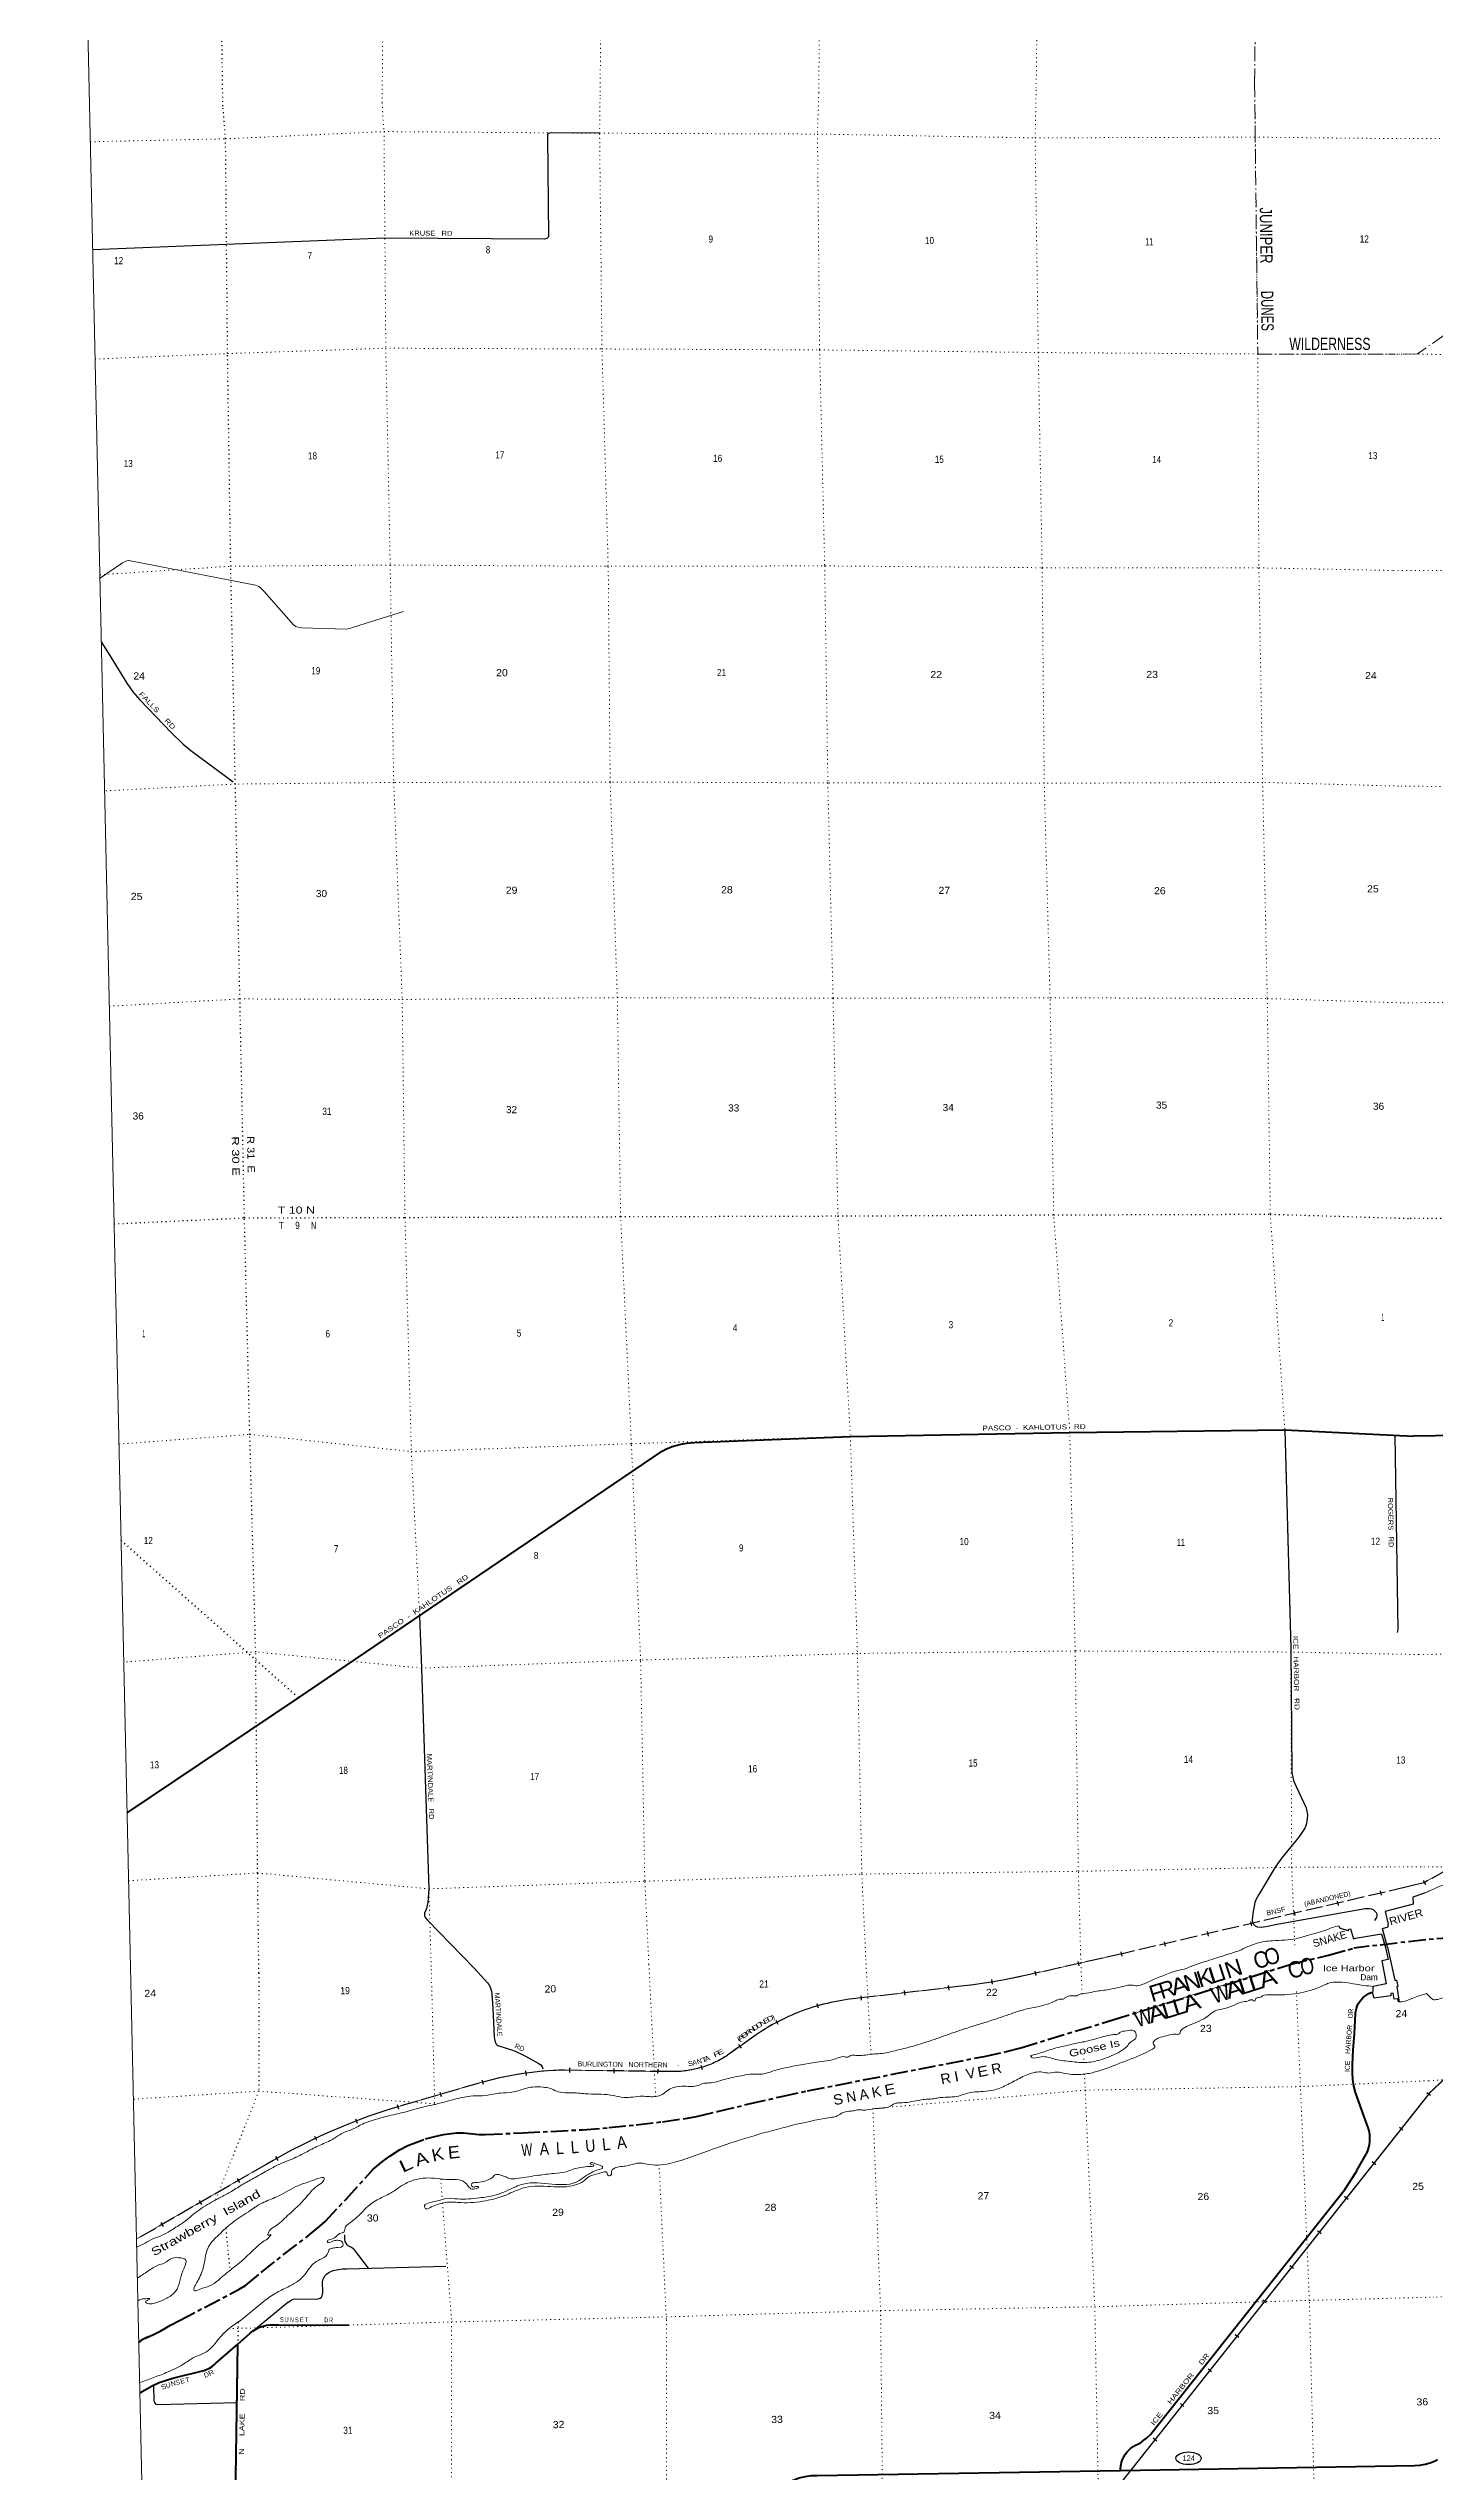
# Model space of a CAD drawing. Header units: feet. Extents: x 505285 to 763886, y -543582 to -353855.
# Drawn here: x 505285 to 539217, y -464358 to -405035 of the extents above; entities that cross this region are included whole.
import ezdxf
from ezdxf.enums import TextEntityAlignment as Align

# ---------------------------------------------------------------- set-up
doc = ezdxf.new("R2010")
doc.units = ezdxf.units.FT
doc.header["$LTSCALE"] = 70
for name, pattern in [('DOT_DASHED', [7.7, 5, -1.2, 0.3, -1.2]), ('DOTTED', [1.5, 0.3, -1.2]), ('LONG_DASH_SHORT_DASH', [9.9, 6, -1.2, 1.5, -1.2]), ('LONG_DASHED', [7.5, 6, -1.5])]:
    doc.linetypes.add(name, pattern=pattern)
for name, color, linetype, lineweight in [('11', 7, 'LONG_DASH_SHORT_DASH', 60), ('12', 7, 'Continuous', 13), ('17', 7, 'Continuous', 25), ('23', 7, 'Continuous', 70), ('26', 7, 'Continuous', 40), ('27', 7, 'Continuous', 13), ('29', 7, 'Continuous', 25), ('30', 7, 'Continuous', 13), ('34', 7, 'Continuous', 25), ('39', 7, 'Continuous', 13), ('4', 7, 'Continuous', 13), ('42', 7, 'Continuous', 25), ('44', 7, 'DOT_DASHED', 13), ('53', 7, 'DOTTED', 40), ('6', 7, 'DOTTED', 25), ('63', 7, 'Continuous', 25), ('7', 7, 'DOTTED', 13)]:
    doc.layers.add(name, color=color, linetype=linetype, lineweight=lineweight)
doc.layers.add('41', color=7, linetype='Continuous')

msp = doc.modelspace()

# ---------------------------------------------------------------- linework, layer by layer
at = {"layer": '11'}
msp.add_line((538994.39, -451337.7), (537245.03, -451542.89), dxfattribs=at)
for points in [[(540386.36, -451246.44), (538994.39, -451337.7)], [(507494.77, -461195.03), (507614.25, -461111.52), (507738.41, -461060.8), (507887.79, -460989.88), (508037.09, -460909.63), (508269.52, -460778.21), (508495.11, -460661.39), (509957.06, -459894.03), (510109.26, -459799.45), (510488.83, -459481.79), (511033.08, -459055.46), (511701.53, -458541.16), (511932.37, -458351.6), (512059.39, -458232.65), (512572.18, -457689.86), (513236.95, -456954.37), (513459.85, -456769.61), (513643.53, -456634.65), (513878.85, -456484.71), (514084.68, -456376.7), (514517.32, -456215.2), (514742.05, -456151.73), (514959.86, -456108.39), (515217.9, -456072.7), (515283.71, -456067.07), (515357.43, -456064.41), (515357.43, -456064.41), (515447.14, -456068.24), (515819.76, -456107.36), (515910.41, -456109.07), (515977.3, -456107.6), (516893.97, -456064.94), (518355.58, -455989.72), (519002.7, -455937.49), (519671.08, -455869.14), (520320.39, -455792.9), (520926.81, -455707.59), (521150.21, -455664.62), (521661.04, -455541.07), (522432.35, -455359.48), (523229.89, -455175.78), (523870.58, -455037.48), (528188.85, -454194.21), (528705.85, -454085), (529089.33, -453982.49), (531342.77, -453298.72), (533388.32, -452669.17), (535686.99, -451940.4), (536620.82, -451715.73), (537235.27, -451545.59)]]:
    msp.add_lwpolyline(points, dxfattribs=at)
for centre, radius, start, end in [((506276.42, -457655.5), 3699.9, 298.41592, 301.77017), ((507943.3, -461720.93), 691.2, 107.24292, 130.46011)]:
    msp.add_arc(centre, radius, start, end, dxfattribs=at)
at = {"layer": '12'}
msp.add_line((531940.37, -453116.13), (535300.6, -452053.49), dxfattribs=at)
at = {"layer": '17'}
msp.add_ellipse((533195.47, -464033.1), major_axis=(-309.24, 1), ratio=0.500121, dxfattribs=at)
at = {"layer": '23'}
for points in [[(509849.07, -466104.82), (509849.72, -466104.81), (515143.03, -465984.84), (521070.86, -465844.14), (521224.56, -465843.45), (521286.38, -465841.44), (521414.96, -465827.27), (521541.35, -465799.73), (521664.18, -465759.14), (521782.08, -465705.92), (521893.78, -465640.68), (523280.62, -464697.35), (523353.55, -464649.58), (523381.18, -464633.82), (523517.16, -464567.29), (523659.35, -464515.34), (523806.19, -464478.55), (523956.07, -464457.3), (524106.17, -464455), (531530.13, -464330.84)], [(531530.13, -464330.84), (538730.59, -464210.42), (538860.13, -464200.83), (538987.96, -464177.76), (539112.67, -464141.46), (539232.91, -464092.31), (539292.01, -464062.51)]]:
    msp.add_lwpolyline(points, dxfattribs=at)
at = {"layer": '26'}
for p, q in [((535552.07, -438853.03), (538705.98, -439006.07)), ((511409.39, -445416.43), (520307.95, -439376.67)), ((507209.87, -448229.77), (511409.39, -445416.43))]:
    msp.add_line(p, q, dxfattribs=at)
for points in [[(520307.95, -439376.67), (520401.65, -439324.26), (520551.9, -439265.8), (520672.93, -439228.21), (520810.65, -439194.8), (520910.82, -439178.1), (521090.11, -439161.71), (524922.79, -439016.31), (530286.13, -438915.88), (535552.07, -438853.03)], [(542478.22, -438949.81), (538705.98, -439006.07)], [(531530.13, -464330.84), (531531.83, -464311.6), (531541.55, -464201.92), (531542.08, -464198.6), (531556.87, -464130.37), (531578.71, -464064.06), (531607.36, -464000.39), (531642.51, -463940.07), (531683.78, -463883.75), (531730.7, -463832.05), (531782.77, -463785.54), (531839.42, -463744.73), (531900.02, -463710.07), (531954.61, -463688.32), (532006.64, -463660.99), (532021.3, -463651.42), (532046.22, -463635.15), (532071.3, -463615.58), (532162.86, -463544.14), (532269.28, -463441.5), (532325.05, -463378.07), (537018.44, -457456.22), (537289.01, -457040), (537304.76, -457014.92), (537318.55, -456990), (537573.25, -456529.8), (537602.31, -456447.81), (537622.63, -456363.23), (537634.01, -456276.99), (537636.31, -456190.04), (537629.5, -456103.32), (537613.67, -456017.78), (537588.98, -455934.37), (537582.63, -455917.04), (537518.33, -455738.13), (537278.53, -455075.91), (537237.58, -454921.27), (537213.02, -454763.2), (537205.12, -454603.42), (537205.97, -454556.77), (537211.63, -454393.02), (537225.53, -454045.08), (537258.04, -453634.41), (537285.5, -453146.83), (537292.63, -453085.48), (537306.13, -453025.22), (537325.86, -452966.7), (537351.59, -452910.57), (537383.06, -452857.43), (537419.9, -452807.87), (537461.72, -452762.43), (537508.07, -452721.61), (537558.42, -452685.86), (537612.24, -452655.57), (537668.93, -452631.08), (537707.13, -452618.36)], [(509920.3, -461235.3), (510226.27, -460966.43), (510228.58, -460964.46), (510299.34, -460910.51), (510375.36, -460864.24), (510455.79, -460826.18), (510539.77, -460796.73), (510626.36, -460776.22), (510714.62, -460764.88), (510906.19, -460762.84), (511035.24, -460772.81), (512641.21, -460766.23)], [(507522.42, -462429), (507827.64, -462257.76), (507997.67, -462181.85), (508356.82, -462063.07), (508360.87, -462061.97), (509085.53, -461880.83), (509157.03, -461855.58), (509225.5, -461823.01), (509290.18, -461783.45), (509350.38, -461737.35), (509386.72, -461704.18), (509920.3, -461235.3)], [(509849.07, -466104.82), (509848.95, -466094.64), (509919.88, -461263.48), (509920.3, -461235.3)]]:
    msp.add_lwpolyline(points, dxfattribs=at)
at = {"layer": '29'}
for p, q in [((514371.73, -443405.78), (514418.27, -444687.7)), ((513116.74, -459377.66), (512773.36, -458930.29)), ((512591.89, -459392.04), (515010.63, -459328.98)), ((511143.81, -460215.23), (510351.05, -460875.81)), ((507874.52, -462634.01), (507864.01, -462240.51)), ((507955.26, -462713.03), (509890.88, -462669.57))]:
    msp.add_line(p, q, dxfattribs=at)
for points in [[(518772.21, -407111.27), (517601.51, -407101.02), (517549.18, -407105.58), (517525.29, -407115.82), (517509.8, -407129.29), (517502.53, -407144.28), (517500.18, -407179.35), (517526.29, -409646.68), (517513.6, -409660.29), (517488.2, -409685.7), (517427.62, -409701.07), (513516.57, -409683.42), (506367.65, -409968.34)], [(506578.84, -419562.84), (506748.45, -419829.18), (507204.12, -420571.75), (507348.88, -420782.97), (507522.76, -420985.36), (508293.45, -421793.66), (508580.6, -422068.81), (508768.16, -422220.05), (509809.55, -422986.41)], [(535552.07, -438853.03), (535699.71, -444205.8), (535726.29, -447247.88), (535745.39, -447354.44), (535768.46, -447436.32), (535826.08, -447582.4), (536071.79, -448108.24), (536086.11, -448154.41), (536105.15, -448268.69), (536101.34, -448386.78), (536078.5, -448523.91), (536051.85, -448592.48), (536029.01, -448634.39), (535964.29, -448729.62), (535887.11, -448833.72), (535480.27, -449330.52), (535317.5, -449559.38), (534915.47, -450226.68), (534850.75, -450340.96), (534817.4, -450424.96), (534768.81, -450694.77), (534754.81, -450855.7), (534763.19, -450908.55), (534786.04, -450958.07), (534827.91, -450996.16), (534874.46, -451019.18), (534972.58, -451026.64), (535083.83, -451014.88), (535404.15, -450949.08), (537517.75, -450572.31), (537578.45, -450569.52), (537631.75, -450573.33), (537673.62, -450584.76), (537711.53, -450598.33), (537734.53, -450615.24), (537791.64, -450672.38), (537806.6, -450707.82), (537806.87, -450748.56), (537795.65, -450792.34), (537748.67, -450865.2)], [(538244.72, -438983.69), (538317.23, -443751.72), (538312.57, -443781.83), (538302.58, -443812.37)], [(514418.27, -444687.7), (514598.06, -450090.85), (514576.02, -450429.59), (514536.42, -450569.92), (514494.75, -450688.79), (514492.25, -450741.82), (514509.99, -450790.44), (514566.81, -450862.93), (515702.94, -452035.01)], [(515702.94, -452035.01), (516033.58, -452395.78), (516080.53, -452461.15), (516105.03, -452520.39), (516129.53, -452593.94), (516137.9, -452664.79), (516166.36, -453016.69), (516199.04, -453711.05), (516216.3, -453816.59), (516238.75, -453875.83), (516251, -453896.26), (516265.29, -453912.6), (516289.79, -453928.95), (516314.56, -453938.66), (516622.94, -454031.43), (516714.43, -454069.9), (516883.87, -454147.53), (516961.42, -454192.53)], [(516961.42, -454192.53), (517277.05, -454356.32), (517314.63, -454382.46), (517337.09, -454400.85), (517357.5, -454421.28), (517373.3, -454448.16), (517390.51, -454496)], [(512773.36, -458930.29), (512736.62, -458894.62), (512705.89, -458871.7), (512623.21, -458829.22), (512609.23, -458817.48), (512601.41, -458807.42), (512574.04, -458768.86), (512549.46, -458721.9), (512538.28, -458670.48), (512537.72, -458644.21), (512538.28, -458558.69)], [(511143.81, -460215.23), (511225.9, -460160.11), (511277.3, -460139.99), (511335.4, -460131.04), (511851.64, -460137.75), (511889.63, -460133.28), (511936.56, -460110.92), (511965.62, -460088.56), (511987.96, -460052.79), (512001.37, -459972.3), (511996.9, -459715.18), (512008.08, -459650.34), (512028.19, -459612.33), (512061.71, -459558.67), (512093, -459522.9), (512146.63, -459482.65), (512200.27, -459458.06), (512256.14, -459435.7), (512334.36, -459422.28), (512481.85, -459397.69), (512591.89, -459392.04)], [(507874.52, -462634.01), (507882.08, -462668.16), (507898.85, -462693.87), (507924.55, -462708.41), (507955.26, -462713.03)]]:
    msp.add_lwpolyline(points, dxfattribs=at)
at = {"layer": '34', "lineweight": 13}
for p, q in [((531553.79, -451684.29), (529232.15, -452207.04)), ((522607.12, -453664.47), (521908.75, -454165.5)), ((539074.46, -455109.66), (531493.54, -464679.65)), ((510632.4, -456828.35), (507436.45, -458672.78))]:
    msp.add_line(p, q, dxfattribs=at)
at = {"layer": '34'}
for p, q in [((539031.84, -455077.3), (539118.54, -455145.98)), ((538355.59, -455926.79), (538442.29, -455995.47)), ((537691.86, -456768.87), (537778.56, -456837.55)), ((537015.6, -457618.36), (537102.3, -457687.04)), ((536351.87, -458460.44), (536438.57, -458529.12)), ((535675.62, -459309.92), (535762.32, -459378.61)), ((535011.88, -460152.01), (535098.59, -460220.69)), ((534335.63, -461001.49), (534422.33, -461070.18)), ((533671.9, -461843.58), (533758.6, -461912.26)), ((532995.65, -462693.06), (533082.35, -462761.74)), ((532331.91, -463535.14), (532418.62, -463603.83))]:
    msp.add_line(p, q, dxfattribs=at)
at = {"layer": '34', "lineweight": 13}
for points in [[(539511.97, -449629.24), (538961.47, -449937.7)], [(545768.67, -451342.57), (544440.3, -452061.39), (544284.86, -452127.99), (544164.88, -452170.67), (544005.8, -452208.69), (543762.9, -452255.56), (542369.33, -452420.44), (542225.04, -452455.75), (542051.45, -452502.28), (541916.37, -452546.03), (541792.91, -452603.04), (541721.68, -452645.8), (541605.87, -452724.89), (539081.41, -455102.21)], [(527856.56, -452448.94), (527625.36, -452477.36), (525174.46, -452761.76), (525052.88, -452776.71)], [(516322.9, -454720.8), (515826.79, -454845.13), (513621.57, -455492.9)], [(520473.11, -454564.61), (520430.18, -454564.62), (517917.54, -454530.72)]]:
    msp.add_lwpolyline(points, dxfattribs=at)
at = {"layer": '34', "linetype": 'LONG_DASHED', "lineweight": 13}
msp.add_lwpolyline([(538960.66, -449940.64), (538739.93, -449993.01), (538516.92, -450045.37), (531608.2, -451672.61)], dxfattribs=at)
at = {"layer": '34'}
for points in [[(545770.62, -451346.18), (544442.09, -452065.08), (544286.36, -452131.81), (544166.05, -452174.61), (544006.67, -452212.7), (543763.53, -452259.61), (542370.06, -452424.48), (542226.06, -452459.72), (542052.61, -452506.21), (541917.87, -452549.86), (541794.83, -452606.67), (541723.89, -452649.25), (541608.45, -452728.09), (539084.22, -455105.19)], [(539082.42, -455101.39), (531494.39, -464680.35)]]:
    msp.add_lwpolyline(points, dxfattribs=at)
at = {"layer": '34', "lineweight": 13}
for centre, radius, start, end in [((525803.08, -436739.46), 15843.12, 277.44724, 282.49995), ((525554.96, -457972.82), 5220.31, 95.51915, 124.38054), ((520573.08, -452142.58), 2424.09, 267.63644, 303.43557), ((518024.22, -462209.65), 7679.68, 90.7959, 102.79919), ((518135.39, -469609.38), 14820.58, 107.73195, 120.41468)]:
    msp.add_arc(centre, radius, start, end, dxfattribs=at)
at = {"layer": '39'}
msp.add_lwpolyline([(506533, -418014.48), (507098.07, -417630.93), (507202.74, -417580.85), (507252.81, -417571.74), (507292.1, -417576.87), (510351.94, -418174.99), (510434.06, -418204.64), (510484.12, -418245.62), (510562.61, -418327.85), (511285.12, -419142.6), (511344.47, -419187.66), (511398.9, -419206.35), (511488.77, -419217.12), (512575.17, -419249.08), (512664.11, -419233.67), (512755.87, -419203.49), (513977.54, -418818.81)], dxfattribs=at)
for points in [[(545736.87, -444173.39), (545442.36, -445143.05), (545230.45, -445602.95), (545132.9, -445747.37), (545078.72, -445746.35), (545073.99, -445708.27), (545096.64, -445633.53), (545067.27, -445565.77), (544967.47, -445591.71), (544829.55, -445722.8), (544536.51, -446135.98), (544389.61, -446427.95), (544399.08, -446504.11), (544368.79, -446599.09), (544513.76, -446522.1), (544738.75, -446222.66), (544854.98, -446005.58), (544952.3, -445849.12), (545021.72, -445807.66), (545031.32, -445996.32), (544786.43, -446304.15), (544490.02, -446645.07), (544184.57, -447038.39), (544199.69, -447200.83), (544249.05, -447370.67), (544183.69, -447520.53), (544177.45, -448036.91), (544076.73, -448225.59), (543714.33, -448260.37), (543532.91, -448213.48), (543460.44, -448094.28), (543376.19, -448093.82), (543214.78, -448044.55), (543111.63, -447893.77), (542955.55, -447808.25), (542885.01, -447895.93), (542633.97, -448091.38), (542429.5, -448203.61), (542225.07, -448317.85), (542065.84, -448383.05), (541882.45, -448338.21), (541640.88, -448292.42), (541438.11, -448388.55), (541008.71, -448697.77), (540714.51, -448944.23), (540465.83, -449157.72), (540451.65, -449467.34), (540384.29, -449617.23), (540450.25, -449710.44), (540453.14, -449863.06), (540554.16, -449901.38), (540515.89, -449998.5), (540255.35, -450115.78), (539909.08, -450260.75), (539586.98, -450304.84), (539527.04, -450211.52), (539554.33, -450064.38), (539489.29, -450019.37), (539273.46, -450061.5), (539080.56, -450149.42), (538968, -450196.93)], [(534435.47, -451608.16), (534866.96, -451425.48), (535250.87, -451362.01), (535832.67, -451312.94), (536160.08, -451218.37), (536578.73, -451095.97), (536801.12, -451010.65), (536874.08, -450995.97)], [(544555.96, -451370.74), (544385.67, -451570.1), (544336.18, -451701.47), (544253.31, -451775.19), (544025.55, -451841.41), (543695.86, -451935.5), (543477.27, -452055.77), (543320.63, -452062.52), (543109.09, -452040.11), (542764.91, -452114.38), (542487.55, -452211.58), (542234.37, -452216), (541771.53, -452191.96), (541170.01, -452168.34), (540819.08, -452208.6), (540747.66, -452157.65), (540701.55, -452068.1), (540516.53, -452159.67), (540517.1, -452282.13), (540522.28, -452432.62), (540449.16, -452492.12), (540388.12, -452457.05), (540348.54, -452391.48), (540247.59, -452465.52), (540105.81, -452510.16), (539898.9, -452612.15), (539740.9, -452745.41), (539429.65, -452760.89), (539289.76, -452799.47), (539175.14, -452797.45), (539117.9, -452752.28), (539023.25, -452655.03)], [(533093.88, -452057.14), (533354.47, -451954.49), (533645.33, -451859.17), (533890.43, -451781.01), (534435.96, -451608)], [(507444.51, -458860.83), (507651.21, -458764.1), (507859.4, -458652.65), (508046.5, -458583.9), (508268.49, -458462.08), (508541.53, -458290.82), (508880.63, -458025.55), (509280.02, -457762.87), (509519.88, -457632.59), (509765.67, -457498.15), (510054.62, -457320.48), (510343.94, -457158.88), (510688.69, -456963.81), (510952.54, -456828.94), (511203.1, -456726.53), (511574.35, -456548.92), (511899.69, -456382.44), (512221.49, -456236.15), (512421.32, -456110.83), (512546.23, -456043.56), (512693.57, -455991.84), (512969.36, -455852.66), (513359.7, -455718.81), (513617.07, -455650.4), (514064.2, -455541.32), (514285.59, -455479.8), (514666.83, -455386.34), (514974.27, -455312.73), (515395.26, -455202.26), (515685.43, -455163.22), (515990.3, -455151.96), (516354.24, -455091.07), (516632.79, -455070.39), (516949.88, -454980.47), (517133.71, -454943.96), (517392.76, -454947.85), (517566.1, -454977.9), (517708.09, -455040.84), (518166.89, -455088.22), (518506.71, -455112.3), (518812, -455119.12), (519115.89, -455152.09), (519373.92, -455198.21), (519592.51, -455189), (519822.92, -455169.47), (520001.81, -455179.29), (520154.29, -455175.67), (520309.66, -455123.75), (520457.79, -455019.76), (520596.74, -454952.15), (520853.04, -454923.96), (521187.86, -454905.97), (521347.15, -454849.94), (521457.45, -454845.31), (521838.84, -454757.88), (522248.26, -454667.78), (522522.34, -454627.11), (522759.22, -454627.51), (523012.48, -454555.19), (523321.78, -454475.5), (524087.4, -454336.75), (524593.04, -454240.35), (524766.79, -454202.06), (524853.39, -454214.07), (524918.67, -454172.33), (525051.08, -454169.19), (525423.84, -454142.25), (525790.39, -454107.42), (525958.08, -454067.27), (526381.22, -453962.78), (526789.86, -453838.53), (527269.78, -453672.41), (527773.64, -453499.68), (528435.25, -453291.06), (528913.26, -453129), (529200.3, -453041.8), (529539.88, -452969.44), (529763.23, -452905.86), (529936.19, -452833.43), (530055.69, -452792.41), (530123.9, -452790.79), (530185.21, -452751.16), (530326.77, -452709.61), (530373.01, -452712.53), (530459.23, -452708.48), (530506.82, -452683.23), (530646.71, -452655.8), (530860.54, -452614.55), (531208.61, -452562.08), (531626.07, -452471.78), (531790.12, -452447.79), (531941.11, -452466.31), (532074.74, -452428.98), (532356.87, -452303.72), (532663.18, -452181.91), (532836.33, -452117.51), (533093.88, -452057.14)], [(537718.93, -452483.85), (537483.4, -452455.28), (537227.56, -452417.15), (536955.59, -452375.38), (536732.88, -452380.66), (536654.87, -452392.56), (536543.5, -452437.41), (535310.74, -452687.72), (535050.01, -452697.93), (535004.24, -452715.1), (534952.77, -452746.46), (534852.92, -452768.93), (534833.47, -452795.51), (534816.44, -452840.13), (534761.62, -452813.29), (534655.7, -452833.9), (534491.84, -452865.92), (534273.06, -452953.5), (534006.08, -453040.22), (533850.38, -453078.08), (533674.58, -453200.81), (533220.23, -453430.64), (533069.38, -453504.55), (533000.8, -453576.51), (532982.14, -453637.24), (532861.95, -453648.13), (532701.95, -453674.04), (532510.47, -453726.81), (532379.46, -453790.21), (532329.12, -453869.77), (532373.31, -453957.14), (532312.42, -454014.85), (532084.31, -454132.8), (531475.71, -454376.33), (530880.3, -454583.38), (530562.33, -454635.14), (530192.46, -454613.78), (529968.78, -454576.89), (529784.66, -454601.36), (529623.55, -454579.06), (529436.96, -454583.49), (529096.63, -454710.13), (528769.38, -454880.67), (528453.23, -455010.76), (528163.15, -455053.82), (527780.69, -455095.05), (527611.37, -455151.32), (527188.87, -455197.52), (527040.68, -455213.1), (526922.78, -455235.99), (526734.32, -455246.49), (526582.31, -455270.2), (526120.06, -455333.42), (526001.97, -455348.28), (525901.05, -455410.96), (525513.04, -455472.42), (525216.76, -455507.59), (525112.19, -455500.03), (525056.25, -455511.4), (524938.3, -455532.29), (524718.49, -455575.69), (524595.83, -455652.95), (524470.09, -455684.07), (523367.36, -455915.22), (521537.43, -456469.09), (520978.05, -456671.26), (520489.63, -456817.49), (520213.51, -456856.2), (519937.84, -456828.59), (519780.79, -456808.2), (519672.54, -456814.79), (519407.06, -456879.37), (519107.65, -456952.79), (519070.6, -456999.89), (519054.98, -457104.76), (518990.87, -457110.3), (518965.39, -457050.62), (518764.81, -457057.39), (518525.68, -457133.4), (518377.92, -457253.46), (518191.29, -457342.29), (516960.15, -457403.67), (516788.78, -457457.98), (516411.08, -457617.66), (515996.1, -457727.99), (515384.92, -457774.65), (515047.44, -457764.58), (514867.62, -457801), (514539.56, -457937.4)], [(539023.25, -452655.03), (538683.11, -452768.41), (538434.14, -452852.69), (538334.17, -452859.58)], [(529323.04, -454174.25), (529526.61, -454123.2), (529881.25, -454008.28), (530090.8, -453955.07), (530484.17, -453865.35), (530833.64, -453786.72), (531116.91, -453709.66), (531312.59, -453664.83), (531404.79, -453658.62), (531476.74, -453644.85), (531512.1, -453611.86), (531677.74, -453569.75), (531860.36, -453567.42), (531912.58, -453654.6), (531893.08, -453765.58), (531796.13, -453826.16), (531706.08, -453924.76), (531302.59, -454183.51), (531025.86, -454282.52), (530661.93, -454343.41), (530279.88, -454316.31), (529895.03, -454255.12), (529584.7, -454204.21), (529358.17, -454217.63), (529323.18, -454180.28)], [(507516.68, -462180.59), (507842.53, -462065.16), (508164.75, -461936.94), (508577.62, -461736.24), (508846.65, -461565.07), (509103.03, -461454.49), (509278.6, -461321.71), (509434.85, -461135.14), (509683.71, -460874.03), (509983.81, -460657.91), (510543.32, -460202.54), (510847.57, -459992.36), (511143.14, -459840.66), (511355.2, -459723.09), (511575.18, -459514.91), (511713.42, -459330.77), (511932.34, -459162.8), (512108.33, -459048.1), (512138.7, -458973.03), (512167.39, -458912.06), (512251.14, -458887.97), (512353.18, -458873.49), (512401.48, -458878.37), (512492.74, -458832), (512466.18, -458726.13), (512373.14, -458696.18), (512265.13, -458712.81), (512113.11, -458736.52), (512112.6, -458714.43), (512215.9, -458667.76), (512338.7, -458596.53), (512439.34, -458521.79), (512501.21, -458506.26), (512534.24, -458459.26), (512550.52, -458382.51), (512611.13, -458312.75), (512906.56, -458068.61), (513075.12, -457893.8), (513369.44, -457687.88), (513659.13, -457542.34), (514032.95, -457302.37), (514327.59, -457196.91), (514593.97, -457170.49), (514863.47, -457192.23), (515076.66, -457209.27), (515337.76, -457215.13), (515518.76, -457315.32), (515605.6, -457423.78), (515726.4, -457439), (515815.7, -457394.68), (515769.09, -457375.69), (515683.14, -457391.8), (515633.68, -457336.71), (515650.99, -457304.14), (515738.85, -457283.97), (515930.94, -457257.31), (516086.22, -457201.37), (516171.09, -457139.07), (516204.4, -457104.12), (516354.83, -457098.54), (516498.63, -457153.4), (516603.85, -457189.08), (516802.34, -457178.34), (517280.4, -457104.69), (517664.77, -457059.4), (517956.86, -457016.29), (518134.06, -456953.81), (518317.8, -456913.27), (518534.07, -456890.05), (518618.19, -456882.03), (518639.79, -456861.42), (518589.12, -456840.52), (518548.53, -456821.39), (518560.14, -456803.02), (518640.58, -456809.15), (518772.12, -456854.26), (518857.93, -456918.53), (518736.71, -456971.65), (518571.73, -457041.88), (518448.88, -457111.11), (518277.09, -457233.75), (516904.02, -457320.61), (516724.85, -457385.15), (516213.81, -457594.21), (515829.85, -457657.59), (515300.51, -457684.22), (515033.2, -457670.47), (514807.79, -457732.09), (514491.97, -457876.24), (514539.56, -457937.4)], [(508956.74, -459655.45), (509040.99, -459480.64), (509112.55, -459191.58), (509161.2, -458953.3), (509280.68, -458739.47), (509461.1, -458556.34), (509787.56, -458265.25), (510178.78, -457996.74), (510517.09, -457783.74), (510872.9, -457632.61), (511344.79, -457380.27), (511699.07, -457249.28), (511950.09, -457166.96), (512034.35, -457164.96), (512012.19, -457247.87), (511870.26, -457359.76), (511683.73, -457539.01), (511435.29, -457818.2), (511140.52, -458090.45), (510829.55, -458357.06), (510672.37, -458503.47), (510663.97, -458574), (510731.77, -458554.3), (510712.5, -458588.92), (510568.84, -458712.9), (510008.31, -459210.5), (509661.42, -459486), (509229.38, -459811.75), (508982.51, -459900), (508850.56, -459923.23), (508849.16, -459862.97), (508881.72, -459795.89), (508956.74, -459655.45)], [(507460.57, -459623.77), (507715.51, -459455.84), (507968.95, -459305.14), (508120.31, -459253.32), (508318.27, -459134.08), (508528.94, -459129.08), (508636.16, -459164.71), (508604.96, -459376.45), (508514.46, -459627.77), (508434.22, -459888.9), (508299.24, -460040.81), (508049.44, -460175.35), (507854.27, -460242.28), (507711.77, -460243.65), (507658.72, -460206.73), (507704.07, -460171.49), (507767.2, -460123.78), (507672.95, -460128.02), (507612.2, -460130.31)], [(507612.2, -460130.31), (507556.67, -460134.8), (507473.1, -460188.21)]]:
    msp.add_spline(points, degree=3, dxfattribs=at)
at = {"layer": '4'}
msp.add_lwpolyline([(505285.47, -360804.74), (536860.22, -360087.99), (568433.96, -359327.81), (600006.62, -358524.19), (631578.15, -357677.15), (663148.48, -356786.68), (694717.55, -355852.8), (726285.32, -354875.48), (757851.71, -353854.74), (763886.04, -536576.2), (732068.3, -537605.06), (700249.18, -538590.15), (668428.73, -539531.49), (636607.03, -540429.04), (604784.11, -541282.83), (572960.06, -542092.84), (541134.91, -542859.08), (509308.75, -543581.54)], close=True, dxfattribs=at)
msp.add_lwpolyline([(505285.47, -360804.74), (536860.22, -360087.99), (568433.96, -359327.81), (600006.62, -358524.19), (631578.15, -357677.15), (663148.48, -356786.68), (694717.55, -355852.8), (726285.32, -354875.48), (757851.71, -353854.74), (763886.04, -536576.2), (732068.3, -537605.06), (700249.18, -538590.15), (668428.73, -539531.49), (636607.03, -540429.04), (604784.11, -541282.83), (572960.06, -542092.84), (541134.91, -542859.08), (509308.75, -543581.54)], close=True, dxfattribs=at)
at = {"layer": '42'}
for points in [[(538968, -450196.93), (538685.32, -450293.52), (538695.5, -450463.39), (538011.79, -450646.97), (538079.4, -450953.71)], [(536874.08, -450995.97), (536901.24, -451055.76), (537109.88, -451108.15), (537117.33, -451081.88), (537161.06, -451073.02), (537229.91, -451318.98), (537279.42, -451303.42)], [(537279.42, -451303.42), (537918.43, -451190.5), (538015.64, -451524.91)], [(538065.95, -451523.73), (537943.46, -451065.28), (538086.1, -451021.55), (538079.4, -450953.71)], [(538015.64, -451524.91), (538078.72, -451818.86), (537923.78, -451853.63), (538033.89, -452414.16), (537714.92, -452483.94)], [(538065.95, -451523.73), (538247.33, -452329.31), (538284.12, -452326.57), (538321.66, -452484.22), (538291.63, -452491.73), (538353.85, -452862.56)], [(538334.17, -452859.58), (538317.22, -452788.28), (538232.67, -452794.79), (538208.49, -452645.04), (538150.54, -452656.46), (538151.36, -452713.48), (537737.52, -452764.74), (537707, -452660.97), (537715.56, -452547.62), (537714.92, -452483.94)]]:
    msp.add_lwpolyline(points, dxfattribs=at)
at = {"layer": '44'}
for points in [[(534812.76, -405874.89), (534852.41, -401886.66), (534843.34, -401287.75), (536487.54, -398155.86), (536625.01, -398065.71), (536901.77, -397510.3), (536938.43, -397477.07), (536973.29, -397451.15), (537439.97, -397173.94), (537512.43, -397050.59), (537641.16, -396798.09), (537716.47, -396698.2)], [(550690.14, -405500.21), (550700.74, -407055.27), (548058.58, -409708.61), (540282.73, -409848.57), (540295.23, -411240.67), (540016.12, -411577.11), (539898.58, -411751.32), (538796.27, -412515.2), (538086.46, -412517.74)], [(534812.76, -405874.89), (534890.28, -412515.89), (538086.46, -412517.74)]]:
    msp.add_lwpolyline(points, dxfattribs=at)
at = {"layer": '53'}
msp.add_line((507059.13, -441557.94), (511409.39, -445416.43), dxfattribs=at)
at = {"layer": '6'}
msp.add_line((509624.17, -458403.77), (509727.16, -459438.47), dxfattribs=at)
for points in [[(509555.92, -406448.29), (509488.77, -401862.82), (509352.53, -396452.93), (509274.31, -391140.53), (509171.52, -385804.4), (509089.47, -380504.09), (508997.11, -375189.88), (508937.41, -369901.3), (508903.32, -364578.26), (508923.95, -360724.38)], [(510436.63, -452152.25), (510406.48, -449703.73), (510358.59, -444291.2), (510214.66, -438964.89), (510083.23, -433664.47), (509972.57, -428305.38), (509859.91, -423044.82), (509747.78, -417711.88), (509670.09, -412502.93), (509621.4, -407247.21), (509555.92, -406448.29)], [(506892.45, -433809.7), (510083.23, -433664.47), (514012.89, -433653.32), (519291.62, -433635.04), (524612.29, -433617.99), (529894.85, -433591.6), (535197.56, -433574.88), (538581.36, -433677.86)], [(557939.65, -433451.34), (556409.63, -433481.17), (551110.12, -433584.54), (545796.72, -433696.19), (540531.16, -433686.44), (538581.36, -433677.86)], [(510436.63, -452152.25), (510435.22, -455044.74), (509368.42, -457717.51)], [(509929.6, -460705.2), (509849.72, -466104.81), (509879.81, -468671.37), (509891.7, -469686.06)]]:
    msp.add_lwpolyline(points, dxfattribs=at)
at = {"layer": '63'}
for p, q in [((537889.19, -450141.34), (537914.55, -450249)), ((538941.65, -449890.92), (538995.72, -449987.41)), ((535771.46, -450640.14), (535796.82, -450747.8)), ((536830.33, -450390.74), (536855.69, -450498.4)), ((532594.87, -451388.33), (532620.23, -451496)), ((533653.73, -451138.94), (533679.09, -451246.6)), ((534712.6, -450889.54), (534737.96, -450997.2)), ((530481.12, -451868.3), (530505.42, -451976.21)), ((531540.96, -451632.34), (531565.26, -451740.25)), ((526235.15, -452582.19), (526247.9, -452692.06)), ((527314.01, -452459.63), (527326.76, -452569.5)), ((528373.74, -452315.14), (528391.48, -452424.31)), ((529435.67, -452106.37), (529459.97, -452214.28)), ((524094.83, -452902.51), (524124.83, -453008.97)), ((525170.39, -452708.37), (525183.14, -452818.25)), ((523092.13, -453309.5), (523144.31, -453407.03)), ((522176.63, -453904.26), (522241.1, -453994.13)), ((515897.32, -454769.61), (515924.21, -454876.9)), ((516965.15, -454548.99), (516981.25, -454658.42)), ((518042.63, -454476.29), (518041.13, -454586.89)), ((519128.28, -454493.55), (519126.79, -454604.15)), ((520200.43, -454505.41), (520198.94, -454616.01)), ((521259.44, -454411.56), (521291.99, -454517.27)), ((513823.71, -455375.04), (513854.89, -455481.17)), ((514866.22, -455071.53), (514897.4, -455177.66)), ((511801.89, -456148.08), (511849.16, -456248.07)), ((512805.5, -455723.72), (512845.14, -455826.98)), ((510847.29, -456643.5), (510900.87, -456740.26)), ((509904.36, -457183.73), (509959.65, -457279.53)), ((508977.01, -457721.93), (509032.3, -457817.73)), ((508035.28, -458262.4), (508090.57, -458358.2))]:
    msp.add_line(p, q, dxfattribs=at)
at = {"layer": '63', "linetype": 'DOTTED', "lineweight": 13}
msp.add_line((530554.18, -451697.9), (530586.7, -452665.26), dxfattribs=at)
at = {"layer": '63', "linetype": 'LONG_DASHED'}
for points in [[(539514.08, -449632.76), (538963.47, -449941.28)], [(538961.61, -449944.63), (538740.87, -449997), (538517.86, -450049.36), (531607.02, -451673.72)], [(531606.05, -451673.66), (529232.38, -452208.12), (528961.33, -452266.58), (528690.46, -452318.52), (528418.58, -452365.82), (528144.44, -452410.36), (527870.49, -452448.38), (527856.69, -452450.04), (527625.49, -452478.46), (525174.59, -452762.86), (525053, -452777.81), (524974.91, -452785.64), (524884.57, -452796.86), (524794.38, -452809.23), (524704.21, -452823.49), (524614.21, -452838.91), (524524.96, -452856.34), (524435.86, -452874.94), (524347.22, -452895.12), (524258.6, -452917.17), (524170.87, -452940.53), (524082.85, -452965.33), (523996.02, -452991.85), (523908.92, -453019.83), (523823, -453049.52), (523737.24, -453080.39), (523652.35, -453112.53), (523567.51, -453146.56), (523483.82, -453182.31), (523400.74, -453218.93), (523317.67, -453257.42), (523235.92, -453296.91), (523154.62, -453337.99), (523074.08, -453381.09), (522994.54, -453424.75), (522915.47, -453470), (522837.14, -453517.27), (522759.83, -453565.12), (522683.41, -453614.23), (522607.74, -453665.38), (521909.37, -454166.41), (521881.05, -454184.98), (521845.17, -454207.29), (521808.83, -454229.33), (521772.27, -454250.64), (521735.25, -454271.2), (521698.02, -454291.02), (521660.33, -454310.34), (521622.42, -454329.17), (521584.06, -454347.01), (521545.48, -454364.34), (521506.45, -454380.93), (521467.19, -454397.03), (521427.72, -454412.15), (521388.05, -454426.78), (521348.15, -454440.67), (521307.8, -454453.8), (521267.48, -454466.22), (521226.69, -454478.12), (521185.95, -454489.07), (521144.74, -454499.5), (521103.57, -454508.97), (521062.19, -454517.94), (521020.83, -454526.19), (520979.01, -454533.68), (520937.23, -454540.21), (520895.48, -454546.26), (520853.26, -454551.55), (520811.33, -454556.13), (520769.17, -454559.97), (520726.82, -454562.84), (520684.74, -454565.22), (520642.44, -454566.88), (520599.93, -454567.55), (520557.69, -454567.76), (520515.48, -454567.22), (520473.09, -454565.72), (520430.17, -454565.73), (517917.54, -454531.83), (517783.2, -454534.45), (517649.66, -454540.15), (517516.15, -454548.15), (517381.9, -454557.7), (517248.45, -454570.3), (517115.8, -454585.2), (516982.41, -454601.65), (516849.83, -454621.14), (516718.05, -454642.94), (516585.53, -454667.06), (516454.58, -454693.45), (516323.95, -454721.31), (516323.45, -454721.8), (515827.07, -454846.2), (513621.89, -455493.96), (513375.33, -455574.35), (513131.98, -455659.94), (512889.98, -455749.77), (512647.47, -455842.87), (512408.18, -455941.17), (512171.66, -456043.24), (511934.62, -456148.6)], [(511934.62, -456148.6), (511700.81, -456259.15), (511469.76, -456373.48), (511238.66, -456492.5), (511011.72, -456614.85), (510785.69, -456740.02), (510632.95, -456829.31), (507439.72, -458672.16)]]:
    msp.add_lwpolyline(points, dxfattribs=at)
at = {"layer": '7'}
for p, q in [((538952.64, -449552.91), (540398.33, -449557.02)), ((519983.17, -451938.83), (520103.24, -454262.32)), ((525294.31, -451818.39), (525421.71, -454144.01)), ((514656.97, -452058.4), (514740.37, -455354.46)), ((530622.2, -453836.09), (530624.91, -453925.57)), ((530634.93, -454256.03), (530637.49, -454340.41)), ((520117.22, -454532.9), (520150.13, -455169.74)), ((514885.54, -457191.7), (514924.07, -457691.14)), ((530899.6, -460324.04), (531000.71, -465612.62))]:
    msp.add_line(p, q, dxfattribs=at)
for points in [[(513452.45, -406361.65), (513496.35, -401843.82), (513402.97, -396467.44), (513237.26, -391102.09), (513165.31, -385803.64), (513048.76, -380487.76), (512940.47, -375183.8), (512774.08, -369898.69), (512725.89, -364575.85), (512747.55, -360639.26)], [(518043.8, -360520.38), (518037.02, -364585.05), (518097.69, -369931.79), (518238.13, -375231.3), (518384.48, -380522.71), (518497.04, -385840.65), (518530.93, -391151.65), (518723.83, -396456.46), (518827.95, -401872.8), (518788.71, -406241.9)], [(524142.12, -406120.53), (524179.45, -401887.47), (524119.96, -396490.57), (523870.58, -391180.53), (523822.69, -385875.73), (523691.25, -380511.92), (523568.76, -375202.13), (523420.79, -369934.82), (523394.69, -364607.66), (523348.12, -360400.02)], [(528644.77, -360278.66), (528685.48, -364605.12), (528758.2, -369949.69), (528876.22, -375233.46), (529024.92, -380544.89), (529132.95, -385832.8), (529201.88, -391191.46), (529425.94, -396554.01), (529512.65, -401892.37), (529465.95, -405998.59)], [(534812.76, -405874.89), (534853.85, -401893.14), (534732.71, -396543.22), (534554.17, -391254.27), (534448.02, -385958.3), (534347.05, -380610.11), (534252.09, -375259.83), (534111.24, -369936.25), (533991.2, -364652.51), (533969.12, -360155.42)], [(519983.17, -451938.83), (519884.74, -449892.39), (519781.2, -444490.94), (519556.04, -439194.29), (519291.62, -433635.04), (519210.84, -428273.38), (519035.93, -422993.88), (518988.7, -417711.99), (518834.91, -412391.9), (518777.71, -407110.2), (518788.71, -406241.9)], [(524142.12, -406120.53), (524111.12, -407131.1), (524164.38, -412414.88), (524287.58, -417703.39), (524365.35, -423014.85), (524492.22, -428287.21), (524612.29, -433617.99), (524915.26, -439011.68), (525088.96, -444329.4), (525196.49, -449730.77), (525294.31, -451818.39)], [(530554.18, -451697.9), (530498.14, -449661.8), (530420.7, -444267.91), (530286.21, -438915.29), (529894.85, -433591.6), (529805.11, -428280.35), (529662.6, -423024.37), (529611.47, -417746.58), (529516.64, -412479.65), (529440.02, -407224.45), (529465.95, -405998.59)], [(534812.76, -405874.89), (534825.92, -407207.8), (534888.29, -412515.92), (534916.62, -417751.93), (535009.13, -423002.81), (535122.44, -428295.52), (535197.56, -433574.88), (535552.07, -438853.03), (535698.41, -444199.4), (535719.37, -449564.19), (535796.77, -451510.61)], [(513452.45, -406361.65), (513499.79, -407070.17), (513543.56, -412378.25), (513651.13, -417683.13), (513737.08, -423004.5), (513944.25, -428299.47), (514012.89, -433653.32), (514169.09, -439387.47), (514355.77, -443100.42)], [(537963.01, -407239.46), (540253.68, -407237.11), (545332.81, -407041.37), (550698.74, -407055.31), (556019.09, -406887.28), (561331.14, -406688.8), (566701.6, -406502.19), (569600.35, -406427.21)], [(506309.36, -407320.27), (509621.4, -407247.21), (513499.79, -407070.17), (518777.71, -407110.2), (524111.12, -407131.1), (529442.01, -407224.41), (534814.55, -407206.39), (537963.01, -407239.46)], [(538086.46, -412517.74), (540310.03, -412529.37), (545315.88, -412383.19), (550631.26, -412375.96), (555967.61, -412205.62), (561270.95, -412092.14), (566625.27, -411917.46), (569731.37, -411797.16)], [(506426.44, -412639.3), (509672.13, -412504.9), (513533.51, -412374.42), (518834.91, -412391.9), (524164.38, -412414.88), (529516.64, -412479.65), (534890.28, -412515.89), (538086.46, -412517.74)], [(538210.37, -417815.95), (540358.12, -417809.73), (545327.03, -417830.96), (550638.45, -417690.16), (555947.32, -417524.77), (561270.82, -417473.83), (566641, -417288.81), (567770.35, -417270.9)], [(506542.68, -417920.23), (509747.78, -417711.88), (513651.13, -417683.13), (518954.78, -417712.63), (524301.55, -417703.13), (529613.5, -417748.55), (534916.62, -417751.93), (538210.37, -417815.95)], [(563627.43, -422717.45), (561385.58, -422779.08), (556039.91, -422881.28), (550773.18, -423014.58), (545500.42, -423054.78), (540412.69, -423114.08), (538333.81, -423093.59)], [(538333.81, -423093.59), (535009.13, -423002.81), (529662.6, -423024.37), (524365.35, -423014.85), (519035.93, -422993.88), (513737.08, -423004.5), (509859.91, -423044.82), (506659.15, -423211.02)], [(506775.2, -428483.49), (509972.57, -428305.38), (513948.6, -428317.48), (519210.84, -428273.38), (524492.22, -428287.21), (529817, -428276.11), (535122.44, -428295.52), (538457.97, -428402.11)], [(538457.97, -428402.11), (540474.44, -428374.1), (545631.72, -428385.84), (550955.61, -428276.74), (556179.26, -428214.2), (561480.48, -428094.74), (562820.16, -428076.41)], [(507011.14, -439202.17), (510214.66, -438964.89), (514169.09, -439387.47), (519556.04, -439194.29), (524915.3, -439013.69), (530286.21, -438915.29), (535552.07, -438853.03), (538705.98, -439006.07)], [(549551.43, -438898.02), (545941.71, -439008.92), (540909.02, -438974.34), (538705.98, -439006.07)], [(514369.49, -443362.97), (514418.27, -444687.7), (514597.5, -450081.69), (514656.97, -452058.4)], [(538831.09, -444355.6), (535701.99, -444294.59), (530420.7, -444267.91), (525088.96, -444329.4), (519781.2, -444490.94), (514418.27, -444687.7), (510358.59, -444291.2), (507128.6, -444538.01)], [(538831.09, -444355.6), (541074.17, -444327.34), (545704.27, -444261.01)], [(507246.49, -449893.89), (510406.48, -449703.73), (514599.7, -450091.7), (519887.02, -449906.42), (525196.49, -449730.77), (530498.14, -449661.8), (535715.34, -449562.26), (538952.64, -449552.91)], [(536287.25, -465481.06), (536151.43, -460167.18), (535935.17, -454933.57), (535834.88, -452602.08)], [(539075.13, -454789.8), (541244.65, -454662.59), (546550.01, -454692.4), (551885.54, -454627.32), (557176.79, -454464.64), (562516.44, -454309.15), (567798.87, -454204.85), (570784.32, -454236.18)], [(539075.13, -454789.8), (535935.17, -454933.57), (530665.65, -455020.52), (525468.85, -455471.46)], [(530646.36, -454623.1), (530665.65, -455020.52), (530899.6, -460324.04)], [(514740.37, -455354.46), (510435.22, -455044.74), (507360.92, -455241.61)], [(525468.85, -455471.46), (525656.35, -460418.39), (525709.91, -465734.23)], [(520238.61, -456931.94), (520411.42, -460645.39), (520413.29, -465864.02), (520479.61, -469612.01)], [(514931.21, -457783.77), (515155.86, -460695.86), (515150.49, -465980.95), (515190.21, -469565.3)], [(570917.46, -459612.17), (567903.17, -459633.82), (562615.91, -459700.06), (557335.45, -459802.32), (552072.47, -459876.17), (546714.59, -459929.59), (541383.34, -460006.64), (539199.06, -460088.65)], [(509697.62, -460861.1), (515155.86, -460695.86), (520412.45, -460571.04), (525656.35, -460418.39), (530899.6, -460324.04), (536151.43, -460167.18), (539199.06, -460088.65)]]:
    msp.add_lwpolyline(points, dxfattribs=at)

# ---------------------------------------------------------------- texts
at = {"layer": '12'}
for s, rotation, width, p in [('K', 17.413, 1.05, (533467.68, -452513.05)), ('L', 17.62, 1.2, (533752.08, -452423.85)), ('N', 17.734, 1.1, (534152.04, -452296.5)), ('C', 17.689, 0.95, (534854.84, -452071.74)), ('O', 17.636, 0.9, (535120.81, -451986.92)), ('C', 17.058, 0.95, (535694.27, -452310.42)), ('O', 11.794, 0.8, (535976.77, -452214.24)), ('A', 16.99, 1.2, (532825.37, -452709.64)), ('N', 17.043, 1.05, (533146.57, -452611.5)), ('W', 17.734, 0.9, (533819.38, -452908.34)), ('A', 17.734, 1.2, (534163.28, -452798.36)), ('L', 17.734, 1.2, (534483.18, -452696.05)), ('L', 17.662, 1.2, (534737.08, -452614.85)), ('A', 17.636, 1.2, (534991.09, -452533.97)), ('W', 16.871, 0.85, (531938.64, -453487.51)), ('A', 16.922, 1.2, (532267.75, -453386.82)), ('L', 16.989, 1.15, (532609.58, -453289.06)), ('L', 16.989, 1.15, (532872.72, -453207.07)), ('A', 17.223, 1.2, (533119.45, -453129.18))]:
    msp.add_text(s, height=400, rotation=rotation, dxfattribs=dict(at, width=width)).set_placement(p)
for s, rotation, p in [('I', 17.734, (534006.14, -452343.16)), ('F', 16.871, (532303.24, -452868.37)), ('R', 16.94, (532540.25, -452796.49))]:
    msp.add_text(s, height=400, rotation=rotation, dxfattribs=at).set_placement(p)
at = {"layer": '17', "width": 0.8}
msp.add_text('124', height=140, dxfattribs=at).set_placement((533198.37, -464101.41), align=Align.CENTER)
at = {"layer": '27'}
for s, rotation, width, p in [('PASCO  -  KAHLOTUS   RD', 0.86, 1.25, (528149.05, -438872.99)), ('PASCO  -  KAHLOTUS   RD', 34.319, 1.3, (513404.07, -443966.85)), ('DR', 84.977, 0.85, (537212.64, -453263.56)), ('HARBOR', 85.474, 0.95, (537145.58, -454135.93)), ('ICE', 88.02, 0.85, (537137.85, -454575.26)), ('ICE     HARBOR     DR', 51.601, 1.35, (532348.76, -463243.33)), ('N     LAKE     RD', 89.159, 1.35, (510072.23, -463946.72))]:
    msp.add_text(s, height=120, rotation=rotation, dxfattribs=dict(at, width=width)).set_placement(p)
for s, rotation, width, p in [('S', 358.744, 0.7, (510998.08, -460698.31)), ('U', 359.573, 0.65, (511116.83, -460701)), ('N', 359.973, 0.65, (511244.08, -460703.21)), ('S', 0.573, 0.7, (511364.77, -460701.92)), ('E', 0.543, 0.7, (511490.73, -460698.27)), ('T', 13.496, 1.1, (508700.88, -462171.61)), ('R', 26.794, 1.15, (509293.66, -461991.91)), ('S', 21.106, 1.15, (508125.77, -462336.72)), ('N', 16.189, 0.95, (508355.66, -462258.41))]:
    msp.add_text(s, height=120, rotation=rotation, dxfattribs=dict(at, width=width)).set_placement(p, align=Align.CENTER)
for s, width, p in [('T', 0.8, (511603.72, -460699.95)), ('D', 0.65, (512086.43, -460704.87)), ('R', 0.65, (512205.03, -460707.34))]:
    msp.add_text(s, height=120, dxfattribs=dict(at, width=width)).set_placement(p, align=Align.CENTER)
for s, rotation, p in [('S', 15.592, (508466.05, -462230.42)), ('E', 13.496, (508580.86, -462200.41)), ('D', 20.91, (509173.04, -462045.95)), ('U', 17.409, (508231.81, -462300.26))]:
    msp.add_text(s, height=120, rotation=rotation, dxfattribs=at).set_placement(p, align=Align.CENTER)
at = {"layer": '30'}
for s, rotation, width, p in [('KRUSE   RD', 359.741, 1.15, (514646.35, -409618.52)), ('FALLS', 313.636, 1.3, (507710.03, -421080.32)), ('RD', 313.636, 1.3, (508216.37, -421611.38)), ('ROGERS   RD', 270.871, 1.15, (538087.26, -441124.8)), ('MARTINDALE   RD', 271.987, 1.15, (514577.93, -447591.04))]:
    msp.add_text(s, height=120, rotation=rotation, dxfattribs=dict(at, width=width)).set_placement(p, align=Align.CENTER)
for s, rotation, width, p in [('ICE   HARBOR   RD', 271.184, 1.25, (535755.1, -443897.85)), ('RD', 335.385, 1.05, (516685.38, -453978.44))]:
    msp.add_text(s, height=120, rotation=rotation, dxfattribs=dict(at, width=width)).set_placement(p)
msp.add_text('MARTINDALE', height=120, rotation=273.624, dxfattribs=at).set_placement((516209.15, -452641.95))
at = {"layer": '41'}
for s, height, rotation, width, p in [('RIVER', 187.8, 16.03, 1.1, (538138.77, -450985.89)), ('R', 250, 11.419, 1.05, (528392.94, -454638.38)), ('K', 250, 10.986, 1.05, (525463.21, -455208.22)), ('E', 250, 10.986, 1.2, (525777.81, -455147.15)), ('R', 250, 10.971, 1.05, (527150.26, -454880.98)), ('I', 250, 10.971, 1.15, (527484.21, -454816.24)), ('E', 250, 11.161, 1.2, (528051.55, -454706.02)), ('S', 250, 11.016, 1.1, (524519.49, -455391.86)), ('A', 300, 6.36, 0.9, (519215.22, -456462.58)), ('L', 300, 25.058, 1.4, (513957.98, -457049.17)), ('A', 300, 18.701, 1.2, (514310.47, -456895.35)), ('K', 300, 12.129, 1.1, (514701.43, -456772.61)), ('E', 300, 5.428, 1.1, (515078.02, -456702.93)), ('W', 300, 3.055, 0.7, (516871.92, -456637.78)), ('A', 300, 3.185, 0.85, (517318.91, -456613.58)), ('L', 300, 3.185, 0.85, (517718.68, -456591.34)), ('L', 300, 4.413, 0.9, (518080.72, -456571.19)), ('U', 300, 5.395, 0.85, (518442.09, -456541.49)), ('L', 300, 6.064, 0.9, (518854.74, -456501.65))]:
    msp.add_text(s, height=height, rotation=rotation, dxfattribs=dict(at, width=width)).set_placement(p)
for s, height, rotation, p in [('SNAKE', 187.8, 16.159, (536268.54, -451526.46)), ('A', 250, 11.01, (525160.22, -455267.13)), ('V', 250, 10.971, (527772.44, -454752.24)), ('N', 250, 11.016, (524841.79, -455329.12))]:
    msp.add_text(s, height=height, rotation=rotation, dxfattribs=at).set_placement(p)
at = {"layer": '42', "width": 1.35}
msp.add_text('Ice Harbor', height=150, dxfattribs=at).set_placement((536482.41, -452108.88))
at = {"layer": '42'}
msp.add_text('Dam', height=150, dxfattribs=at).set_placement((537403.28, -452329.1))
for s, height, rotation, width, p in [('Goose Is', 175, 12.456, 1.35, (530292.25, -454212.68)), ('Strawberry  Island', 200, 29.351, 1.4, (507867.49, -459092.6))]:
    msp.add_text(s, height=height, rotation=rotation, dxfattribs=dict(at, width=width)).set_placement(p)
at = {"layer": '44'}
for s, rotation, width, p in [('JUNIPER', 270.673, 0.8, (534937.86, -408930.19)), ('DUNES', 270.673, 0.7, (534970.14, -410970.32)), ('WILDERNESS', 359.967, 0.75, (535661.14, -412416.28))]:
    msp.add_text(s, height=300, rotation=rotation, dxfattribs=dict(at, width=width)).set_placement(p)
at = {"layer": '6'}
for s, rotation, width, p in [('R 30 E', 271.183, 1.35, (509771.26, -431672)), ('R 31  E', 271.183, 1.15, (510145.99, -431664.08)), ('T 10 N', 0.163, 1.3, (510896.86, -433562.16)), ('T', 0.163, 0.85, (510925.27, -433941.59)), ('9', 0.163, 0.85, (511325.78, -433935.95)), ('N', 0.163, 0.7, (511712.67, -433934.89))]:
    msp.add_text(s, height=175, rotation=rotation, dxfattribs=dict(at, width=width)).set_placement(p)
at = {"layer": '63'}
msp.add_text('(ABANDONED)', height=120, rotation=13.227, dxfattribs=at).set_placement((536041.84, -450524.5))
for s, rotation, width, p in [('BNSF', 13.227, 1.1, (535119.82, -450748.62)), ('BURLINGTON   NORTHERN', 359.227, 1.05, (518240.12, -454436.17)), ('-', 3.877, 1.1, (520681.56, -454465.6))]:
    msp.add_text(s, height=120, rotation=rotation, dxfattribs=dict(at, width=width)).set_placement(p)
for s, rotation, width, p in [('D', 28.763, 1.4, (522981.1, -453319.47)), (')', 28.153, 1.25, (523050.91, -453278.2)), ('(', 35.657, 1.5, (522221.25, -453818.63)), ('A', 35.657, 1.6, (522272.32, -453782.95)), ('B', 35.657, 1.75, (522364.07, -453718.11)), ('A', 35.657, 1.6, (522447.37, -453657.36)), ('N', 35.657, 1.5, (522540.24, -453590.43)), ('D', 34.057, 1.55, (522622.52, -453534.69)), ('O', 32.726, 1.3, (522711.73, -453477.17)), ('N', 31.755, 1.4, (522799.58, -453422.92)), ('E', 29.782, 1.6, (522889.38, -453369.04)), ('S', 11.281, 1.1, (521013.47, -454425.69)), ('A', 12.954, 1.05, (521115.38, -454403.64)), ('N', 15.044, 1.05, (521234.46, -454371.13)), ('T', 18.025, 1.4, (521358.03, -454331.97)), ('A', 20.961, 1.25, (521434.31, -454301.26)), ('F', 24.942, 1.65, (521666.07, -454188.35)), ('E', 28.029, 1.6, (521767.85, -454137.88))]:
    msp.add_text(s, height=120, rotation=rotation, dxfattribs=dict(at, width=width)).set_placement(p, align=Align.CENTER)
at = {"layer": '7'}
for s, width, p in [('8', 0.85, (515990.75, -410050.45)), ('9', 0.85, (521443.17, -409789.45)), ('10', 0.85, (526742.42, -409822.82)), ('11', 0.65, (532132.46, -409854.27)), ('12', 0.85, (537386.63, -409787.29)), ('12', 0.85, (506894.13, -410316.19)), ('7', 0.85, (511628.08, -410189.95)), ('13', 0.85, (507127.86, -415284.31)), ('18', 0.85, (511638.5, -415096.18)), ('17', 0.85, (516226.48, -415071.57)), ('16', 0.85, (521558.45, -415156.39)), ('15', 0.85, (526983.18, -415180.76)), ('14', 0.85, (532304.1, -415186.85)), ('13', 0.85, (537596.48, -415089.88)), ('24', 1.1, (507362.98, -420485)), ('19', 0.85, (511719.45, -420356.6)), ('20', 1.1, (516245.08, -420404.66)), ('21', 0.85, (521651.86, -420402.08)), ('22', 1.1, (526874.08, -420451.19)), ('23', 1.1, (532161.11, -420448.84)), ('24', 1.1, (537516.6, -420475.36)), ('25', 1.1, (507299.63, -425882.39)), ('30', 1.05, (511832.07, -425812.15)), ('29', 1.1, (516479.73, -425730)), ('28', 1.1, (521750.32, -425719.55)), ('27', 1.1, (527073.72, -425734.2)), ('26', 1.1, (532349.55, -425741.77)), ('25', 1.1, (537564.6, -425696.92)), ('36', 1.05, (507346.07, -431257.87)), ('31', 0.85, (511990.09, -431144.23)), ('32', 1.05, (516485.8, -431102.08)), ('33', 1.05, (521923.89, -431061.03)), ('34', 1.05, (527174.85, -431051.31)), ('35', 1.05, (532398.85, -430991.84)), ('36', 1.05, (537710.44, -431019.18)), ('1', 0.4, (537917.03, -436187.53)), ('1', 0.4, (507586.45, -436588.07)), ('6', 0.85, (512066.59, -436590.4)), ('5', 0.85, (516750.57, -436573.19)), ('4', 0.85, (522037.04, -436444.2)), ('3', 0.85, (527322.56, -436367.5)), ('2', 0.85, (532708.54, -436323.09)), ('12', 0.85, (507618.6, -441650.79)), ('7', 0.85, (512273.07, -441851.22)), ('8', 0.85, (517168.48, -442017.31)), ('9', 0.85, (522190.7, -441832.07)), ('10', 0.85, (527589.91, -441676.59)), ('11', 0.65, (532907.28, -441694.61)), ('12', 0.85, (537662.21, -441667.86)), ('13', 0.85, (507769.86, -447141.79)), ('18', 0.85, (512395.09, -447278.45)), ('17', 0.85, (517078.1, -447427.28)), ('16', 0.85, (522412.9, -447239.39)), ('15', 0.85, (527808.88, -447098.77)), ('14', 0.85, (533080.89, -447008.31)), ('13', 0.85, (538281.01, -447026.36))]:
    msp.add_text(s, height=175, dxfattribs=dict(at, width=width)).set_placement(p)
for s, width, p in [('24', 1.1, (507635.02, -452741.47)), ('19', 0.9, (512432.16, -452673.98)), ('20', 1.1, (517430.96, -452633.01)), ('21', 0.9, (522687.85, -452511.21)), ('22', 1.1, (528237.19, -452717.03)), ('24', 1.1, (538265.24, -453236.26)), ('23', 1.1, (533477.21, -453600.32)), ('25', 1.1, (538673.37, -457467.46)), ('29', 1.1, (517617.54, -458100.57)), ('28', 1.1, (522820.39, -457981.61)), ('27', 1.1, (528033.2, -457696.55)), ('26', 1.1, (533415.89, -457713.71)), ('30', 1.1, (513081.86, -458240.13)), ('36', 1.1, (538777.2, -462740.81)), ('31', 0.85, (512505.19, -463436.8)), ('32', 1.1, (517633.36, -463297.07)), ('33', 1.1, (522979.01, -463171.53)), ('34', 1.1, (528316.03, -463073.95)), ('35', 1.1, (533656.88, -462955.3))]:
    msp.add_text(s, height=175, rotation=1.36, dxfattribs=dict(at, width=width)).set_placement(p)

doc.saveas('drawing.dxf')
